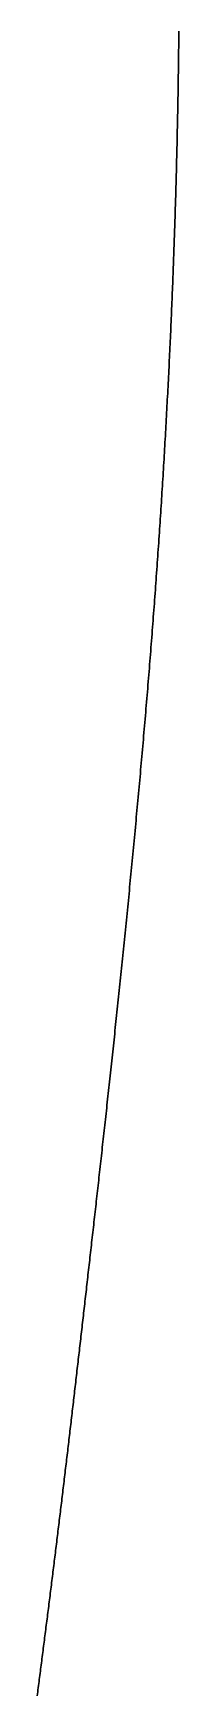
# Model space of a CAD drawing. Header units: inches. Extents: x 130170 to 284068, y 377793 to 804530.
# Drawn here: x 260667.9 to 260672.4, y 746608.9 to 746661.5 of the extents above; entities that cross this region are included whole.
import ezdxf

# ---------------------------------------------------------------- set-up
doc = ezdxf.new("R2010")
doc.units = ezdxf.units.IN
doc.header["$MEASUREMENT"] = 0
doc.layers.add('muni_il', color=7, linetype='Continuous')

msp = doc.modelspace()

# ---------------------------------------------------------------- linework, layer by layer
at = {"layer": 'muni_il'}
for points in [[(260667.945, 746608.916), (260667.953, 746608.98), (260667.962, 746609.045), (260667.97, 746609.109), (260667.979, 746609.174), (260667.987, 746609.239), (260667.995, 746609.303), (260668.004, 746609.368), (260668.012, 746609.433), (260668.021, 746609.498), (260668.029, 746609.563), (260668.037, 746609.629), (260668.046, 746609.694), (260668.055, 746609.759), (260668.063, 746609.825), (260668.071, 746609.89), (260668.08, 746609.956), (260668.088, 746610.022), (260668.097, 746610.087), (260668.105, 746610.153), (260668.114, 746610.219), (260668.122, 746610.285), (260668.131, 746610.351), (260668.139, 746610.417), (260668.148, 746610.483), (260668.156, 746610.549), (260668.165, 746610.616), (260668.173, 746610.682), (260668.182, 746610.749), (260668.19, 746610.815), (260668.199, 746610.882), (260668.207, 746610.948), (260668.216, 746611.015), (260668.224, 746611.081), (260668.233, 746611.148), (260668.241, 746611.215), (260668.25, 746611.282), (260668.258, 746611.349), (260668.267, 746611.416), (260668.275, 746611.483), (260668.284, 746611.55), (260668.292, 746611.617), (260668.301, 746611.684), (260668.309, 746611.751), (260668.318, 746611.819), (260668.326, 746611.886), (260668.335, 746611.953), (260668.343, 746612.021), (260668.352, 746612.088), (260668.36, 746612.156), (260668.369, 746612.223), (260668.377, 746612.291), (260668.386, 746612.358), (260668.394, 746612.426), (260668.403, 746612.493), (260668.411, 746612.561), (260668.419, 746612.629), (260668.428, 746612.697), (260668.436, 746612.764), (260668.445, 746612.832), (260668.453, 746612.9), (260668.462, 746612.968), (260668.47, 746613.036), (260668.479, 746613.104), (260668.487, 746613.172), (260668.495, 746613.24), (260668.504, 746613.308), (260668.512, 746613.376), (260668.521, 746613.444), (260668.529, 746613.512), (260668.537, 746613.58), (260668.546, 746613.648), (260668.554, 746613.716), (260668.563, 746613.785), (260668.571, 746613.853), (260668.579, 746613.921), (260668.588, 746613.989), (260668.596, 746614.057), (260668.604, 746614.126), (260668.613, 746614.194), (260668.621, 746614.262), (260668.629, 746614.331), (260668.638, 746614.399), (260668.646, 746614.468), (260668.654, 746614.536), (260668.663, 746614.604), (260668.671, 746614.673), (260668.679, 746614.741), (260668.688, 746614.81), (260668.696, 746614.878), (260668.704, 746614.947), (260668.712, 746615.015), (260668.721, 746615.084), (260668.729, 746615.152), (260668.737, 746615.221), (260668.745, 746615.29), (260668.754, 746615.359), (260668.762, 746615.427), (260668.77, 746615.496), (260668.778, 746615.565), (260668.787, 746615.633), (260668.795, 746615.702), (260668.803, 746615.771), (260668.811, 746615.84), (260668.82, 746615.909), (260668.828, 746615.978), (260668.836, 746616.047), (260668.844, 746616.116), (260668.852, 746616.184), (260668.861, 746616.253), (260668.869, 746616.323), (260668.877, 746616.392), (260668.885, 746616.461), (260668.893, 746616.53), (260668.902, 746616.599), (260668.91, 746616.668), (260668.918, 746616.738), (260668.926, 746616.807), (260668.934, 746616.876), (260668.942, 746616.946), (260668.951, 746617.015), (260668.959, 746617.085), (260668.967, 746617.154), (260668.975, 746617.224), (260668.983, 746617.293), (260668.991, 746617.363), (260669, 746617.433), (260669.008, 746617.503), (260669.016, 746617.572), (260669.024, 746617.642), (260669.032, 746617.712), (260669.041, 746617.782), (260669.049, 746617.852), (260669.057, 746617.922), (260669.065, 746617.993), (260669.073, 746618.063), (260669.082, 746618.133), (260669.09, 746618.204), (260669.098, 746618.274), (260669.106, 746618.345), (260669.114, 746618.415), (260669.123, 746618.486), (260669.131, 746618.557), (260669.139, 746618.627), (260669.147, 746618.698), (260669.155, 746618.769), (260669.164, 746618.84), (260669.172, 746618.912), (260669.18, 746618.983), (260669.188, 746619.054), (260669.197, 746619.126), (260669.205, 746619.197), (260669.213, 746619.269), (260669.222, 746619.341), (260669.23, 746619.412), (260669.238, 746619.484), (260669.247, 746619.556), (260669.255, 746619.628), (260669.263, 746619.701), (260669.272, 746619.773), (260669.28, 746619.846), (260669.288, 746619.918), (260669.296, 746619.991), (260669.305, 746620.064), (260669.313, 746620.137), (260669.322, 746620.21), (260669.33, 746620.283), (260669.338, 746620.356), (260669.347, 746620.43), (260669.355, 746620.503), (260669.364, 746620.577), (260669.372, 746620.651), (260669.381, 746620.725), (260669.389, 746620.799), (260669.398, 746620.873), (260669.406, 746620.948), (260669.415, 746621.022), (260669.423, 746621.097), (260669.432, 746621.172), (260669.441, 746621.247), (260669.449, 746621.322), (260669.458, 746621.397), (260669.466, 746621.473), (260669.475, 746621.548), (260669.484, 746621.624), (260669.492, 746621.7), (260669.501, 746621.776), (260669.51, 746621.853), (260669.518, 746621.929), (260669.527, 746622.006), (260669.536, 746622.083), (260669.545, 746622.16), (260669.553, 746622.237), (260669.562, 746622.314), (260669.571, 746622.392), (260669.58, 746622.469), (260669.589, 746622.547), (260669.598, 746622.625), (260669.607, 746622.704), (260669.615, 746622.782), (260669.624, 746622.861), (260669.633, 746622.94), (260669.642, 746623.019), (260669.651, 746623.098), (260669.66, 746623.177), (260669.669, 746623.257), (260669.678, 746623.337), (260669.687, 746623.417), (260669.696, 746623.497), (260669.705, 746623.578), (260669.715, 746623.658), (260669.724, 746623.739), (260669.733, 746623.82), (260669.742, 746623.901), (260669.751, 746623.983), (260669.76, 746624.065), (260669.77, 746624.146), (260669.779, 746624.228), (260669.788, 746624.311), (260669.797, 746624.394), (260669.807, 746624.476), (260669.816, 746624.559), (260669.825, 746624.643), (260669.835, 746624.726), (260669.844, 746624.81), (260669.853, 746624.894), (260669.863, 746624.978), (260669.872, 746625.062), (260669.882, 746625.147), (260669.891, 746625.231), (260669.901, 746625.316), (260669.91, 746625.402), (260669.92, 746625.487), (260669.929, 746625.573), (260669.939, 746625.659), (260669.949, 746625.745), (260669.958, 746625.831), (260669.968, 746625.918), (260669.977, 746626.005), (260669.987, 746626.092), (260669.997, 746626.179), (260670.006, 746626.267), (260670.016, 746626.355), (260670.026, 746626.443), (260670.036, 746626.531), (260670.045, 746626.62), (260670.055, 746626.708), (260670.065, 746626.797), (260670.075, 746626.886), (260670.085, 746626.976), (260670.095, 746627.066), (260670.104, 746627.155), (260670.114, 746627.246), (260670.124, 746627.336), (260670.134, 746627.427), (260670.144, 746627.517), (260670.154, 746627.608), (260670.164, 746627.7), (260670.174, 746627.791), (260670.184, 746627.883), (260670.194, 746627.975), (260670.204, 746628.067), (260670.214, 746628.16), (260670.224, 746628.252), (260670.234, 746628.345), (260670.244, 746628.438), (260670.254, 746628.532), (260670.264, 746628.625), (260670.275, 746628.719), (260670.285, 746628.813), (260670.295, 746628.908), (260670.305, 746629.002), (260670.315, 746629.097), (260670.325, 746629.192), (260670.335, 746629.287), (260670.346, 746629.382), (260670.356, 746629.478), (260670.366, 746629.573), (260670.376, 746629.67), (260670.387, 746629.766), (260670.397, 746629.862), (260670.407, 746629.959), (260670.417, 746630.056), (260670.428, 746630.153), (260670.438, 746630.25), (260670.448, 746630.347), (260670.459, 746630.445), (260670.469, 746630.543), (260670.479, 746630.641), (260670.49, 746630.739), (260670.5, 746630.838), (260670.51, 746630.937), (260670.52, 746631.035), (260670.531, 746631.134), (260670.541, 746631.234), (260670.551, 746631.333), (260670.562, 746631.433), (260670.572, 746631.532), (260670.582, 746631.632), (260670.593, 746631.733), (260670.603, 746631.833), (260670.614, 746631.933), (260670.624, 746632.034), (260670.634, 746632.135), (260670.645, 746632.236), (260670.655, 746632.337), (260670.665, 746632.439), (260670.676, 746632.54), (260670.686, 746632.642), (260670.696, 746632.744), (260670.707, 746632.846), (260670.717, 746632.948), (260670.727, 746633.05), (260670.738, 746633.153), (260670.748, 746633.256), (260670.758, 746633.358), (260670.768, 746633.461), (260670.779, 746633.564), (260670.789, 746633.668), (260670.799, 746633.771), (260670.81, 746633.874), (260670.82, 746633.978), (260670.83, 746634.082), (260670.84, 746634.186), (260670.851, 746634.29), (260670.861, 746634.394), (260670.871, 746634.498), (260670.881, 746634.602), (260670.891, 746634.707), (260670.902, 746634.812), (260670.912, 746634.916), (260670.922, 746635.021), (260670.932, 746635.126), (260670.942, 746635.231), (260670.952, 746635.337), (260670.963, 746635.442), (260670.973, 746635.547), (260670.983, 746635.653), (260670.993, 746635.758), (260671.003, 746635.864), (260671.013, 746635.97), (260671.023, 746636.076), (260671.033, 746636.181), (260671.043, 746636.287), (260671.053, 746636.394), (260671.063, 746636.5), (260671.073, 746636.606), (260671.082, 746636.712), (260671.092, 746636.819), (260671.102, 746636.925), (260671.112, 746637.032), (260671.122, 746637.138), (260671.132, 746637.245), (260671.142, 746637.352), (260671.151, 746637.459), (260671.161, 746637.566), (260671.171, 746637.672), (260671.18, 746637.779), (260671.19, 746637.886), (260671.2, 746637.994), (260671.209, 746638.101), (260671.219, 746638.208), (260671.229, 746638.315), (260671.238, 746638.422), (260671.248, 746638.53), (260671.257, 746638.637), (260671.267, 746638.744), (260671.276, 746638.852), (260671.285, 746638.959), (260671.295, 746639.067), (260671.304, 746639.174), (260671.313, 746639.282), (260671.323, 746639.389), (260671.332, 746639.497), (260671.341, 746639.604), (260671.351, 746639.712), (260671.36, 746639.819), (260671.369, 746639.927), (260671.378, 746640.034), (260671.387, 746640.142), (260671.396, 746640.25), (260671.405, 746640.357), (260671.414, 746640.465), (260671.423, 746640.573), (260671.432, 746640.68), (260671.441, 746640.788), (260671.45, 746640.896), (260671.459, 746641.003), (260671.467, 746641.111), (260671.476, 746641.219), (260671.485, 746641.326), (260671.494, 746641.434), (260671.502, 746641.542), (260671.511, 746641.649), (260671.52, 746641.757), (260671.528, 746641.864), (260671.537, 746641.972), (260671.545, 746642.08), (260671.554, 746642.187), (260671.562, 746642.295), (260671.57, 746642.402), (260671.579, 746642.51), (260671.587, 746642.617), (260671.595, 746642.724), (260671.603, 746642.832), (260671.612, 746642.939), (260671.62, 746643.047), (260671.628, 746643.154), (260671.636, 746643.261), (260671.644, 746643.368), (260671.652, 746643.476), (260671.66, 746643.583), (260671.668, 746643.69), (260671.676, 746643.797), (260671.684, 746643.904), (260671.692, 746644.011), (260671.699, 746644.118), (260671.707, 746644.225), (260671.715, 746644.332), (260671.722, 746644.439), (260671.73, 746644.546), (260671.737, 746644.653), (260671.745, 746644.759), (260671.753, 746644.866), (260671.76, 746644.973), (260671.767, 746645.079), (260671.775, 746645.186), (260671.782, 746645.292), (260671.789, 746645.399), (260671.797, 746645.505), (260671.804, 746645.612), (260671.811, 746645.718), (260671.818, 746645.824), (260671.825, 746645.931), (260671.832, 746646.037), (260671.839, 746646.143), (260671.846, 746646.249), (260671.853, 746646.355), (260671.86, 746646.461), (260671.867, 746646.567), (260671.874, 746646.673), (260671.881, 746646.778), (260671.887, 746646.884), (260671.894, 746646.99), (260671.901, 746647.096), (260671.907, 746647.201), (260671.914, 746647.306), (260671.92, 746647.412), (260671.927, 746647.517), (260671.933, 746647.623), (260671.939, 746647.728), (260671.946, 746647.833), (260671.952, 746647.938), (260671.958, 746648.043), (260671.965, 746648.148), (260671.971, 746648.253), (260671.977, 746648.358), (260671.983, 746648.463), (260671.989, 746648.568), (260671.995, 746648.672), (260672.001, 746648.777), (260672.007, 746648.882), (260672.013, 746648.986), (260672.018, 746649.09), (260672.024, 746649.195), (260672.03, 746649.299), (260672.036, 746649.403), (260672.041, 746649.507), (260672.047, 746649.611), (260672.052, 746649.715), (260672.058, 746649.819), (260672.063, 746649.923), (260672.069, 746650.027), (260672.074, 746650.13), (260672.08, 746650.234), (260672.085, 746650.337), (260672.09, 746650.441), (260672.095, 746650.544), (260672.101, 746650.647), (260672.106, 746650.751), (260672.111, 746650.854), (260672.116, 746650.957), (260672.121, 746651.06), (260672.126, 746651.163), (260672.131, 746651.265), (260672.136, 746651.368), (260672.14, 746651.47), (260672.145, 746651.573), (260672.15, 746651.675), (260672.155, 746651.778), (260672.159, 746651.88), (260672.164, 746651.982), (260672.169, 746652.084), (260672.173, 746652.186), (260672.178, 746652.288), (260672.182, 746652.39), (260672.187, 746652.491), (260672.191, 746652.593), (260672.195, 746652.694), (260672.2, 746652.796), (260672.204, 746652.897), (260672.208, 746652.998), (260672.212, 746653.099), (260672.216, 746653.2), (260672.22, 746653.301), (260672.224, 746653.402), (260672.229, 746653.502), (260672.232, 746653.603), (260672.236, 746653.703), (260672.24, 746653.804), (260672.244, 746653.904), (260672.248, 746654.004), (260672.252, 746654.104), (260672.255, 746654.203), (260672.259, 746654.303), (260672.263, 746654.403), (260672.266, 746654.502), (260672.27, 746654.602), (260672.273, 746654.701), (260672.277, 746654.8), (260672.28, 746654.899), (260672.284, 746654.998), (260672.287, 746655.096), (260672.29, 746655.195), (260672.294, 746655.293), (260672.297, 746655.392), (260672.3, 746655.49), (260672.303, 746655.588), (260672.306, 746655.686), (260672.309, 746655.783), (260672.312, 746655.881), (260672.315, 746655.978), (260672.318, 746656.076), (260672.321, 746656.173), (260672.324, 746656.27), (260672.327, 746656.366), (260672.33, 746656.463), (260672.332, 746656.56), (260672.335, 746656.656), (260672.338, 746656.752), (260672.34, 746656.848), (260672.343, 746656.944), (260672.346, 746657.04), (260672.348, 746657.136), (260672.351, 746657.231), (260672.353, 746657.326), (260672.355, 746657.421), (260672.358, 746657.516), (260672.36, 746657.611), (260672.362, 746657.705), (260672.365, 746657.799), (260672.367, 746657.894), (260672.369, 746657.988), (260672.371, 746658.081), (260672.373, 746658.175), (260672.375, 746658.268), (260672.377, 746658.362), (260672.379, 746658.455), (260672.381, 746658.548), (260672.383, 746658.64), (260672.385, 746658.733), (260672.387, 746658.825), (260672.389, 746658.917), (260672.391, 746659.009), (260672.392, 746659.101), (260672.394, 746659.192), (260672.396, 746659.283), (260672.397, 746659.374), (260672.399, 746659.465), (260672.401, 746659.556), (260672.402, 746659.646), (260672.403, 746659.736), (260672.405, 746659.826), (260672.406, 746659.916), (260672.408, 746660.006), (260672.409, 746660.095), (260672.41, 746660.184), (260672.412, 746660.273), (260672.413, 746660.362), (260672.414, 746660.45), (260672.415, 746660.539), (260672.417, 746660.627), (260672.418, 746660.714), (260672.419, 746660.802), (260672.42, 746660.889), (260672.421, 746660.976), (260672.422, 746661.063), (260672.423, 746661.15), (260672.424, 746661.236), (260672.424, 746661.322), (260672.425, 746661.408), (260672.426, 746661.494), (260672.427, 746661.579)], [(260672.427, 746661.579), (260672.426, 746661.494), (260672.425, 746661.408), (260672.424, 746661.322), (260672.424, 746661.236), (260672.423, 746661.15), (260672.422, 746661.063), (260672.421, 746660.976), (260672.42, 746660.889), (260672.419, 746660.802), (260672.418, 746660.714), (260672.417, 746660.627), (260672.415, 746660.539), (260672.414, 746660.45), (260672.413, 746660.362), (260672.412, 746660.273), (260672.41, 746660.184), (260672.409, 746660.095), (260672.408, 746660.006), (260672.406, 746659.916), (260672.405, 746659.826), (260672.403, 746659.736), (260672.402, 746659.646), (260672.401, 746659.556), (260672.399, 746659.465), (260672.397, 746659.374), (260672.396, 746659.283), (260672.394, 746659.192), (260672.392, 746659.101), (260672.391, 746659.009), (260672.389, 746658.917), (260672.387, 746658.825), (260672.385, 746658.733), (260672.383, 746658.64), (260672.381, 746658.548), (260672.379, 746658.455), (260672.377, 746658.362), (260672.375, 746658.268), (260672.373, 746658.175), (260672.371, 746658.081), (260672.369, 746657.988), (260672.367, 746657.894), (260672.365, 746657.799), (260672.362, 746657.705), (260672.36, 746657.611), (260672.358, 746657.516), (260672.355, 746657.421), (260672.353, 746657.326), (260672.351, 746657.231), (260672.348, 746657.136), (260672.346, 746657.04), (260672.343, 746656.944), (260672.34, 746656.848), (260672.338, 746656.752), (260672.335, 746656.656), (260672.332, 746656.56), (260672.33, 746656.463), (260672.327, 746656.366), (260672.324, 746656.27), (260672.321, 746656.173), (260672.318, 746656.076), (260672.315, 746655.978), (260672.312, 746655.881), (260672.309, 746655.783), (260672.306, 746655.686), (260672.303, 746655.588), (260672.3, 746655.49), (260672.297, 746655.392), (260672.294, 746655.293), (260672.29, 746655.195), (260672.287, 746655.096), (260672.284, 746654.998), (260672.28, 746654.899), (260672.277, 746654.8), (260672.273, 746654.701), (260672.27, 746654.602), (260672.266, 746654.502), (260672.263, 746654.403), (260672.259, 746654.303), (260672.255, 746654.203), (260672.252, 746654.104), (260672.248, 746654.004), (260672.244, 746653.904), (260672.24, 746653.804), (260672.236, 746653.703), (260672.232, 746653.603), (260672.229, 746653.502), (260672.224, 746653.402), (260672.22, 746653.301), (260672.216, 746653.2), (260672.212, 746653.099), (260672.208, 746652.998), (260672.204, 746652.897), (260672.2, 746652.796), (260672.195, 746652.694), (260672.191, 746652.593), (260672.187, 746652.491), (260672.182, 746652.39), (260672.178, 746652.288), (260672.173, 746652.186), (260672.169, 746652.084), (260672.164, 746651.982), (260672.159, 746651.88), (260672.155, 746651.778), (260672.15, 746651.675), (260672.145, 746651.573), (260672.14, 746651.47), (260672.136, 746651.368), (260672.131, 746651.265), (260672.126, 746651.163), (260672.121, 746651.06), (260672.116, 746650.957), (260672.111, 746650.854), (260672.106, 746650.751), (260672.101, 746650.647), (260672.095, 746650.544), (260672.09, 746650.441), (260672.085, 746650.337), (260672.08, 746650.234), (260672.074, 746650.13), (260672.069, 746650.027), (260672.063, 746649.923), (260672.058, 746649.819), (260672.052, 746649.715), (260672.047, 746649.611), (260672.041, 746649.507), (260672.036, 746649.403), (260672.03, 746649.299), (260672.024, 746649.195), (260672.018, 746649.09), (260672.013, 746648.986), (260672.007, 746648.882), (260672.001, 746648.777), (260671.995, 746648.672), (260671.989, 746648.568), (260671.983, 746648.463), (260671.977, 746648.358), (260671.971, 746648.253), (260671.965, 746648.148), (260671.958, 746648.043), (260671.952, 746647.938), (260671.946, 746647.833), (260671.939, 746647.728), (260671.933, 746647.623), (260671.927, 746647.517), (260671.92, 746647.412), (260671.914, 746647.306), (260671.907, 746647.201), (260671.901, 746647.096), (260671.894, 746646.99), (260671.887, 746646.884), (260671.881, 746646.778), (260671.874, 746646.673), (260671.867, 746646.567), (260671.86, 746646.461), (260671.853, 746646.355), (260671.846, 746646.249), (260671.839, 746646.143), (260671.832, 746646.037), (260671.825, 746645.931), (260671.818, 746645.824), (260671.811, 746645.718), (260671.804, 746645.612), (260671.797, 746645.505), (260671.789, 746645.399), (260671.782, 746645.292), (260671.775, 746645.186), (260671.767, 746645.079), (260671.76, 746644.973), (260671.753, 746644.866), (260671.745, 746644.759), (260671.737, 746644.653), (260671.73, 746644.546), (260671.722, 746644.439), (260671.715, 746644.332), (260671.707, 746644.225), (260671.699, 746644.118), (260671.692, 746644.011), (260671.684, 746643.904), (260671.676, 746643.797), (260671.668, 746643.69), (260671.66, 746643.583), (260671.652, 746643.476), (260671.644, 746643.368), (260671.636, 746643.261), (260671.628, 746643.154), (260671.62, 746643.047), (260671.612, 746642.939), (260671.603, 746642.832), (260671.595, 746642.724), (260671.587, 746642.617), (260671.579, 746642.51), (260671.57, 746642.402), (260671.562, 746642.295), (260671.554, 746642.187), (260671.545, 746642.08), (260671.537, 746641.972), (260671.528, 746641.864), (260671.52, 746641.757), (260671.511, 746641.649), (260671.502, 746641.542), (260671.494, 746641.434), (260671.485, 746641.326), (260671.476, 746641.219), (260671.467, 746641.111), (260671.459, 746641.003), (260671.45, 746640.896), (260671.441, 746640.788), (260671.432, 746640.68), (260671.423, 746640.573), (260671.414, 746640.465), (260671.405, 746640.357), (260671.396, 746640.25), (260671.387, 746640.142), (260671.378, 746640.034), (260671.369, 746639.927), (260671.36, 746639.819), (260671.351, 746639.712), (260671.341, 746639.604), (260671.332, 746639.497), (260671.323, 746639.389), (260671.313, 746639.282), (260671.304, 746639.174), (260671.295, 746639.067), (260671.285, 746638.959), (260671.276, 746638.852), (260671.267, 746638.744), (260671.257, 746638.637), (260671.248, 746638.53), (260671.238, 746638.422), (260671.229, 746638.315), (260671.219, 746638.208), (260671.209, 746638.101), (260671.2, 746637.994), (260671.19, 746637.886), (260671.18, 746637.779), (260671.171, 746637.672), (260671.161, 746637.566), (260671.151, 746637.459), (260671.142, 746637.352), (260671.132, 746637.245), (260671.122, 746637.138), (260671.112, 746637.032), (260671.102, 746636.925), (260671.092, 746636.819), (260671.082, 746636.712), (260671.073, 746636.606), (260671.063, 746636.5), (260671.053, 746636.394), (260671.043, 746636.287), (260671.033, 746636.181), (260671.023, 746636.076), (260671.013, 746635.97), (260671.003, 746635.864), (260670.993, 746635.758), (260670.983, 746635.653), (260670.973, 746635.547), (260670.963, 746635.442), (260670.952, 746635.337), (260670.942, 746635.231), (260670.932, 746635.126), (260670.922, 746635.021), (260670.912, 746634.916), (260670.902, 746634.812), (260670.891, 746634.707), (260670.881, 746634.602), (260670.871, 746634.498), (260670.861, 746634.394), (260670.851, 746634.29), (260670.84, 746634.186), (260670.83, 746634.082), (260670.82, 746633.978), (260670.81, 746633.874), (260670.799, 746633.771), (260670.789, 746633.668), (260670.779, 746633.564), (260670.768, 746633.461), (260670.758, 746633.358), (260670.748, 746633.256), (260670.738, 746633.153), (260670.727, 746633.05), (260670.717, 746632.948), (260670.707, 746632.846), (260670.696, 746632.744), (260670.686, 746632.642), (260670.676, 746632.54), (260670.665, 746632.439), (260670.655, 746632.337), (260670.645, 746632.236), (260670.634, 746632.135), (260670.624, 746632.034), (260670.614, 746631.933), (260670.603, 746631.833), (260670.593, 746631.733), (260670.582, 746631.632), (260670.572, 746631.532), (260670.562, 746631.433), (260670.551, 746631.333), (260670.541, 746631.234), (260670.531, 746631.134), (260670.52, 746631.035), (260670.51, 746630.937), (260670.5, 746630.838), (260670.49, 746630.739), (260670.479, 746630.641), (260670.469, 746630.543), (260670.459, 746630.445), (260670.448, 746630.347), (260670.438, 746630.25), (260670.428, 746630.153), (260670.417, 746630.056), (260670.407, 746629.959), (260670.397, 746629.862), (260670.387, 746629.766), (260670.376, 746629.67), (260670.366, 746629.573), (260670.356, 746629.478), (260670.346, 746629.382), (260670.335, 746629.287), (260670.325, 746629.192), (260670.315, 746629.097), (260670.305, 746629.002), (260670.295, 746628.908), (260670.285, 746628.813), (260670.275, 746628.719), (260670.264, 746628.625), (260670.254, 746628.532), (260670.244, 746628.438), (260670.234, 746628.345), (260670.224, 746628.252), (260670.214, 746628.16), (260670.204, 746628.067), (260670.194, 746627.975), (260670.184, 746627.883), (260670.174, 746627.791), (260670.164, 746627.7), (260670.154, 746627.608), (260670.144, 746627.517), (260670.134, 746627.427), (260670.124, 746627.336), (260670.114, 746627.246), (260670.104, 746627.155), (260670.095, 746627.066), (260670.085, 746626.976), (260670.075, 746626.886), (260670.065, 746626.797), (260670.055, 746626.708), (260670.045, 746626.62), (260670.036, 746626.531), (260670.026, 746626.443), (260670.016, 746626.355), (260670.006, 746626.267), (260669.997, 746626.179), (260669.987, 746626.092), (260669.977, 746626.005), (260669.968, 746625.918), (260669.958, 746625.831), (260669.949, 746625.745), (260669.939, 746625.659), (260669.929, 746625.573), (260669.92, 746625.487), (260669.91, 746625.402), (260669.901, 746625.316), (260669.891, 746625.231), (260669.882, 746625.147), (260669.872, 746625.062), (260669.863, 746624.978), (260669.853, 746624.894), (260669.844, 746624.81), (260669.835, 746624.726), (260669.825, 746624.643), (260669.816, 746624.559), (260669.807, 746624.476), (260669.797, 746624.394), (260669.788, 746624.311), (260669.779, 746624.228), (260669.77, 746624.146), (260669.76, 746624.065), (260669.751, 746623.983), (260669.742, 746623.901), (260669.733, 746623.82), (260669.724, 746623.739), (260669.715, 746623.658), (260669.705, 746623.578), (260669.696, 746623.497), (260669.687, 746623.417), (260669.678, 746623.337), (260669.669, 746623.257), (260669.66, 746623.177), (260669.651, 746623.098), (260669.642, 746623.019), (260669.633, 746622.94), (260669.624, 746622.861), (260669.615, 746622.782), (260669.607, 746622.704), (260669.598, 746622.625), (260669.589, 746622.547), (260669.58, 746622.469), (260669.571, 746622.392), (260669.562, 746622.314), (260669.553, 746622.237), (260669.545, 746622.16), (260669.536, 746622.083), (260669.527, 746622.006), (260669.518, 746621.929), (260669.51, 746621.853), (260669.501, 746621.776), (260669.492, 746621.7), (260669.484, 746621.624), (260669.475, 746621.548), (260669.466, 746621.473), (260669.458, 746621.397), (260669.449, 746621.322), (260669.441, 746621.247), (260669.432, 746621.172), (260669.423, 746621.097), (260669.415, 746621.022), (260669.406, 746620.948), (260669.398, 746620.873), (260669.389, 746620.799), (260669.381, 746620.725), (260669.372, 746620.651), (260669.364, 746620.577), (260669.355, 746620.503), (260669.347, 746620.43), (260669.338, 746620.356), (260669.33, 746620.283), (260669.322, 746620.21), (260669.313, 746620.137), (260669.305, 746620.064), (260669.296, 746619.991), (260669.288, 746619.918), (260669.28, 746619.846), (260669.272, 746619.773), (260669.263, 746619.701), (260669.255, 746619.628), (260669.247, 746619.556), (260669.238, 746619.484), (260669.23, 746619.412), (260669.222, 746619.341), (260669.213, 746619.269), (260669.205, 746619.197), (260669.197, 746619.126), (260669.188, 746619.054), (260669.18, 746618.983), (260669.172, 746618.912), (260669.164, 746618.84), (260669.155, 746618.769), (260669.147, 746618.698), (260669.139, 746618.627), (260669.131, 746618.557), (260669.123, 746618.486), (260669.114, 746618.415), (260669.106, 746618.345), (260669.098, 746618.274), (260669.09, 746618.204), (260669.082, 746618.133), (260669.073, 746618.063), (260669.065, 746617.993), (260669.057, 746617.922), (260669.049, 746617.852), (260669.041, 746617.782), (260669.032, 746617.712), (260669.024, 746617.642), (260669.016, 746617.572), (260669.008, 746617.503), (260669, 746617.433), (260668.991, 746617.363), (260668.983, 746617.293), (260668.975, 746617.224), (260668.967, 746617.154), (260668.959, 746617.085), (260668.951, 746617.015), (260668.942, 746616.946), (260668.934, 746616.876), (260668.926, 746616.807), (260668.918, 746616.738), (260668.91, 746616.668), (260668.902, 746616.599), (260668.893, 746616.53), (260668.885, 746616.461), (260668.877, 746616.392), (260668.869, 746616.323), (260668.861, 746616.253), (260668.852, 746616.184), (260668.844, 746616.116), (260668.836, 746616.047), (260668.828, 746615.978), (260668.82, 746615.909), (260668.811, 746615.84), (260668.803, 746615.771), (260668.795, 746615.702), (260668.787, 746615.633), (260668.778, 746615.565), (260668.77, 746615.496), (260668.762, 746615.427), (260668.754, 746615.359), (260668.745, 746615.29), (260668.737, 746615.221), (260668.729, 746615.152), (260668.721, 746615.084), (260668.712, 746615.015), (260668.704, 746614.947), (260668.696, 746614.878), (260668.688, 746614.81), (260668.679, 746614.741), (260668.671, 746614.673), (260668.663, 746614.604), (260668.654, 746614.536), (260668.646, 746614.468), (260668.638, 746614.399), (260668.629, 746614.331), (260668.621, 746614.262), (260668.613, 746614.194), (260668.604, 746614.126), (260668.596, 746614.057), (260668.588, 746613.989), (260668.579, 746613.921), (260668.571, 746613.853), (260668.563, 746613.785), (260668.554, 746613.716), (260668.546, 746613.648), (260668.537, 746613.58), (260668.529, 746613.512), (260668.521, 746613.444), (260668.512, 746613.376), (260668.504, 746613.308), (260668.495, 746613.24), (260668.487, 746613.172), (260668.479, 746613.104), (260668.47, 746613.036), (260668.462, 746612.968), (260668.453, 746612.9), (260668.445, 746612.832), (260668.436, 746612.764), (260668.428, 746612.697), (260668.419, 746612.629), (260668.411, 746612.561), (260668.403, 746612.493), (260668.394, 746612.426), (260668.386, 746612.358), (260668.377, 746612.291), (260668.369, 746612.223), (260668.36, 746612.156), (260668.352, 746612.088), (260668.343, 746612.021), (260668.335, 746611.953), (260668.326, 746611.886), (260668.318, 746611.819), (260668.309, 746611.751), (260668.301, 746611.684), (260668.292, 746611.617), (260668.284, 746611.55), (260668.275, 746611.483), (260668.267, 746611.416), (260668.258, 746611.349), (260668.25, 746611.282), (260668.241, 746611.215), (260668.233, 746611.148), (260668.224, 746611.081), (260668.216, 746611.015), (260668.207, 746610.948), (260668.199, 746610.882), (260668.19, 746610.815), (260668.182, 746610.749), (260668.173, 746610.682), (260668.165, 746610.616), (260668.156, 746610.549), (260668.148, 746610.483), (260668.139, 746610.417), (260668.131, 746610.351), (260668.122, 746610.285), (260668.114, 746610.219), (260668.105, 746610.153), (260668.097, 746610.087), (260668.088, 746610.022), (260668.08, 746609.956), (260668.071, 746609.89), (260668.063, 746609.825), (260668.055, 746609.759), (260668.046, 746609.694), (260668.037, 746609.629), (260668.029, 746609.563), (260668.021, 746609.498), (260668.012, 746609.433), (260668.004, 746609.368), (260667.995, 746609.303), (260667.987, 746609.239), (260667.979, 746609.174), (260667.97, 746609.109), (260667.962, 746609.045), (260667.953, 746608.98), (260667.945, 746608.916)]]:
    msp.add_lwpolyline(points, dxfattribs=at)

doc.saveas('drawing.dxf')
